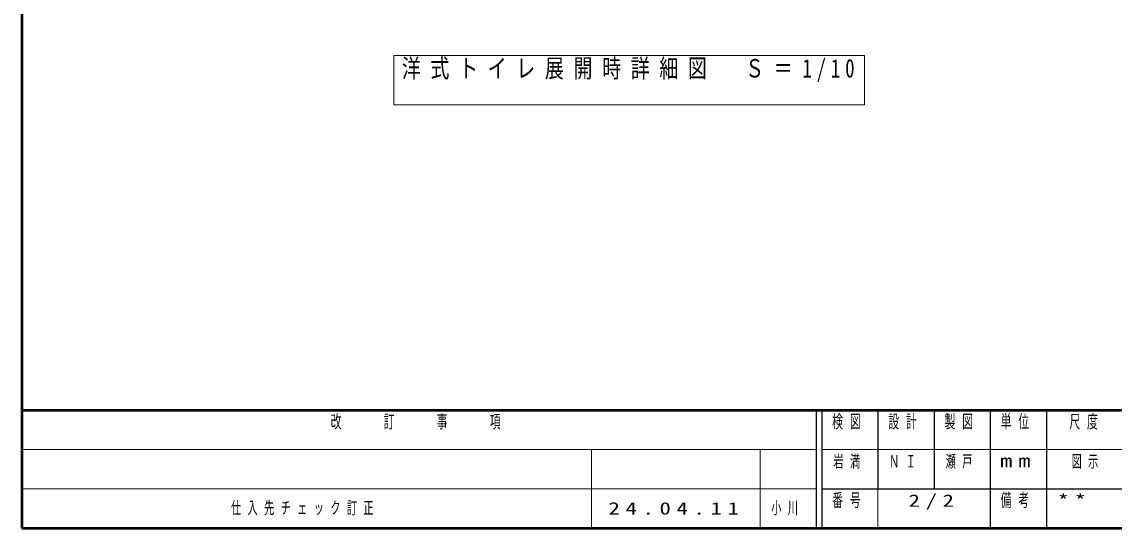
# Model space of a CAD drawing. Units: millimetres on the paper, with parts at other scales. Extents: x -385 to 0, y -297 to 267.
# Drawn here: x -385 to -190.4, y -297 to -206.8 of the extents above; entities that cross this region are included whole.
import ezdxf

# ---------------------------------------------------------------- set-up
doc = ezdxf.new("R2010")
doc.units = ezdxf.units.MM
doc.layers.add('LY_3', color=7, linetype='Continuous', lineweight=25)
doc.layers.add('LY_4', color=7, linetype='Continuous', lineweight=13)
doc.layers.add('LY_5', color=7, linetype='Continuous')
doc.styles.add('ＭＳ ゴシック', font='')
doc.styles.get('ＭＳ ゴシック').set_extended_font_data('MS Gothic')

msp = doc.modelspace()

# ---------------------------------------------------------------- linework, layer by layer
at = {"layer": 'LY_3', "lineweight": 13}
for p, q in [((-234.913, -212.81), (-318.713, -212.81)), ((-318.713, -212.81), (-318.713, -221.61)), ((-234.913, -221.61), (-234.913, -212.81)), ((-318.713, -221.61), (-234.913, -221.61))]:
    msp.add_line(p, q, dxfattribs=at)
at = {"layer": 'LY_4', "lineweight": 50}
for p, q in [((-385, -30), (-385, -297)), ((-385, -276), (0, -276)), ((-385, -297), (0, -297))]:
    msp.add_line(p, q, dxfattribs=at)
at = {"layer": 'LY_4', "color": 211, "lineweight": 25}
for p, q in [((-243.5, -276), (-243.5, -297)), ((-242.5, -276), (-242.5, -297)), ((-232.5, -276), (-232.5, -290)), ((-222.5, -276), (-222.5, -290)), ((-212.5, -276), (-212.5, -297)), ((-202.5, -276), (-202.5, -290)), ((-242.5, -290), (0, -290))]:
    msp.add_line(p, q, dxfattribs=at)
at = {"layer": 'LY_4'}
for p, q in [((-385, -283), (-243.5, -283)), ((-283.5, -283), (-283.5, -297)), ((-253.5, -283), (-253.5, -297)), ((-242.5, -283), (-187.5, -283)), ((-385, -290), (-243.5, -290)), ((-232.5, -290), (-232.5, -297))]:
    msp.add_line(p, q, dxfattribs=at)
at = {"layer": 'LY_4', "lineweight": 25}
msp.add_line((-202.5, -290), (-202.5, -297), dxfattribs=at)

# ---------------------------------------------------------------- texts
at = {"layer": 'LY_3', "style": 'ＭＳ ゴシック'}
for s, insert, char_height, attachment_point in [('\\T1.51;\\W0.75;洋式トイレ展開時詳細図\u3000Ｓ＝1/10', (-317.313, -213.46), 3.299, 1), ('\\T1.64;\\W0.6;ＮＩ', (-230.5, -284), 2.199, 1), ('\\T1.64;\\W0.6;仕入先チェック訂正', (-347.75, -293.5), 2.199, 4), ('\\T1.5;\\W1.35;24.04.11', (-280.5, -293.5), 2.199, 4), ('\\T1.64;\\W0.6;小川', (-251.5, -293.5), 2.199, 4)]:
    msp.add_mtext(s, dxfattribs=dict(at, insert=insert, char_height=char_height, attachment_point=attachment_point))
at = {"layer": 'LY_4', "color": 4, "char_height": 2.346, "attachment_point": 2, "style": 'ＭＳ ゴシック'}
for s, insert in [('\\T1.64;\\W0.6;改\u3000\u3000訂\u3000\u3000事\u3000\u3000項', (-314.25, -276.833)), ('\\T1.64;\\W0.6;検図', (-237.5, -276.833)), ('\\T1.64;\\W0.6;設計', (-227.5, -276.833)), ('\\T1.64;\\W0.6;製図', (-217.5, -276.833)), ('\\T1.64;\\W0.6;単位', (-207.5, -276.833)), ('\\T1.64;\\W0.6;尺度', (-195.25, -276.833)), ('\\T1.5;\\W1.35;mm', (-207.5, -283.833)), ('\\T1.64;\\W0.6;番号', (-237.5, -290.833)), ('\\T1.64;\\W0.6;備考', (-207.5, -290.833))]:
    msp.add_mtext(s, dxfattribs=dict(at, insert=insert))
at = {"layer": 'LY_5', "char_height": 2.199, "style": 'ＭＳ ゴシック'}
for s, insert, attachment_point in [('\\T1.64;\\W0.6;岩満', (-237.5, -284), 2), ('\\T1.64;\\W0.6;瀬戸', (-217.5, -284), 2), ('\\T1.64;\\W0.6;図示', (-198, -284), 1), ('\\T1.5;\\W1.35;2/2', (-222.5, -291), 2), ('\\T1.5;\\W1.35;**', (-200.5, -291), 1)]:
    msp.add_mtext(s, dxfattribs=dict(at, insert=insert, attachment_point=attachment_point))

doc.saveas('drawing.dxf')
